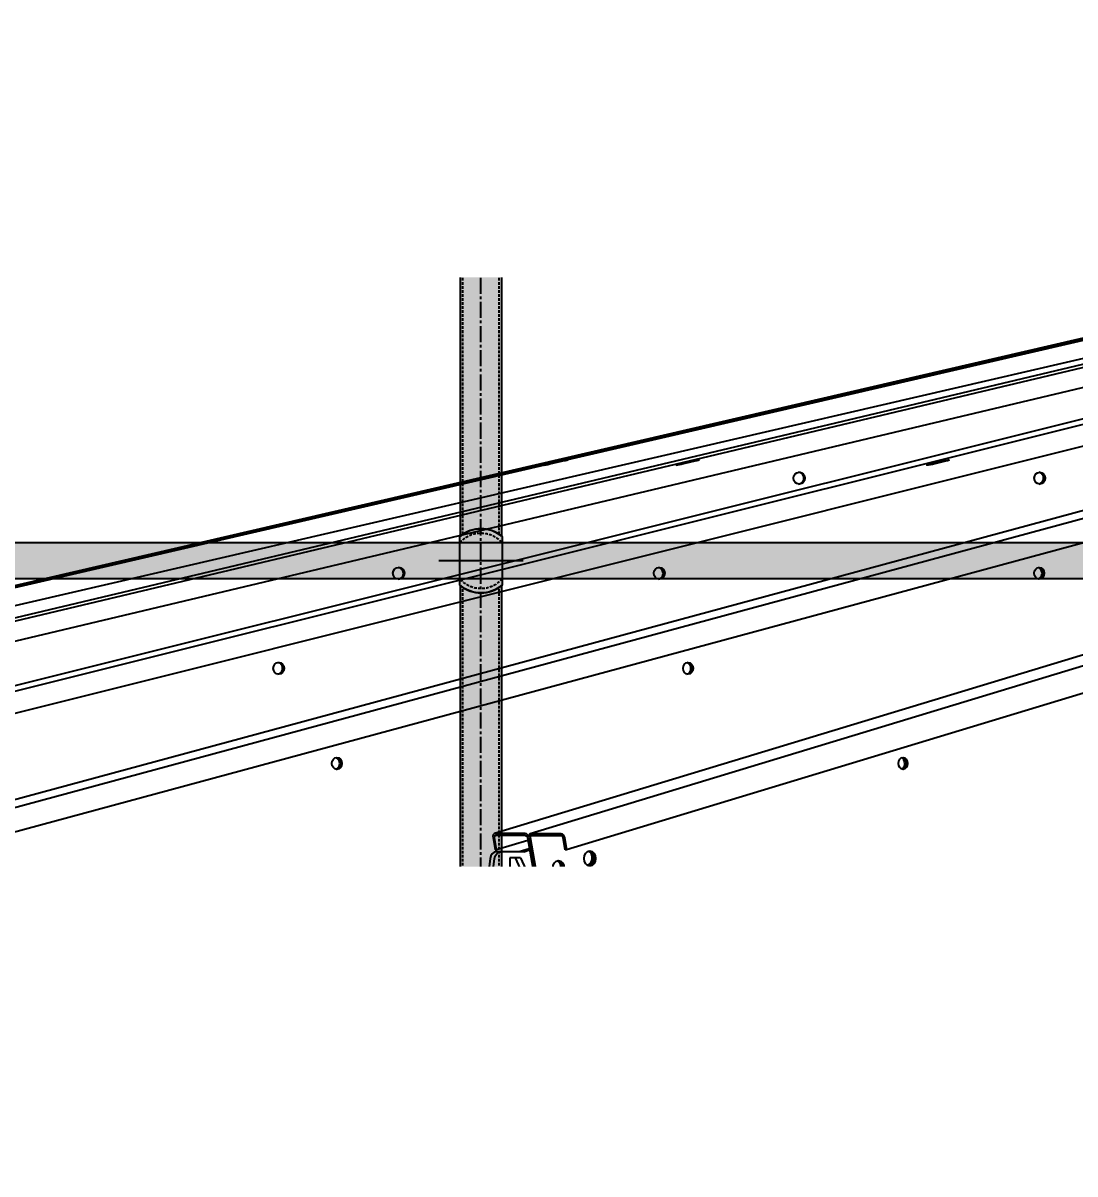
# Model space of a CAD drawing. Header units: millimetres. Extents: x -272986 to 200319, y -34579 to 49604.
# Drawn here: x -43850 to -42606, y 15432 to 16793 of the extents above; entities that cross this region are included whole.
import ezdxf
from ezdxf import colors
from ezdxf.entities.mleader import LeaderData, LeaderLine
from ezdxf.math import Vec2, Vec3

# ---------------------------------------------------------------- set-up
doc = ezdxf.new("R2010")
doc.units = ezdxf.units.MM
for name, pattern in [('CENTER2', [28.575000000000003, 19.05, -3.175, 3.175, -3.175]), ('HIDDEN', [9.524999999999999, 6.35, -3.175]), ('HIDDEN2', [4.762499999999999, 3.175, -1.5875])]:
    doc.linetypes.add(name, pattern=pattern)
doc.layers.get('Defpoints').update_dxf_attribs({"color": 9})
for name, color, linetype in [('X 0001 M', 7, 'Continuous'), ('X 0515 M', 7, 'Continuous'), ('X 1001 M', 8, 'HIDDEN2'), ('X 1515 M', 8, 'HIDDEN'), ('X 2001 M', 1, 'CENTER2'), ('X 3001 D', 5, 'Continuous'), ('X 4001 T', 7, 'Continuous'), ('X 5001 H', 8, 'Continuous')]:
    doc.layers.add(name, color=color, linetype=linetype)
doc.layers.add('X 5999 H', color=7, linetype='Continuous', true_color=0xffffff)
doc.styles.add('BIT STD. 2.5', font='isocpeur.ttf', dxfattribs={"height": 2.5})
doc.styles.add('BIT STD. 3.0', font='isocpeur.ttf', dxfattribs={"height": 2.5})
doc.dimstyles.new('BIT STD. 3.0', dxfattribs={"dimtxt": 3, "dimasz": 3, "dimexe": 1, "dimexo": 0.75, "dimgap": 1, "dimtad": 1, "dimdec": 0, "dimdsep": 46, "dimtxsty": 'BIT STD. 3.0', "dimcen": 0, "dimadec": 0, "dimazin": 0, "dimtfac": 1, "dimtdec": 0, "dimtmove": 0, "dimatfit": 3, "dimfxl": 1, "dimtfill": 1, "dimlwd": -1, "dimlwe": -1, "dimarcsym": 0})

# ---------------------------------------------------------------- blocks, each defined once
blk = doc.blocks.new('*D36')
at = {"layer": 'Defpoints', "color": 0, "transparency": 16777216}
for p in [(-29560.67678410275, 19644.47732991414), (-45157.67678410285, 15542.02923352813), (-29560.67678410275, 15542.02923352813)]:
    blk.add_point(p, dxfattribs=at)
at = {"layer": 'X 3001 D', "color": 0, "transparency": 16777216}
for p, q in [((-45157.67678410285, 15587.02923352813), (-45157.67678410285, 19704.47732991414)), ((-29560.67678410275, 15587.02923352813), (-29560.67678410275, 19704.47732991414)), ((-44977.67678410285, 19644.47732991414), (-29740.67678410275, 19644.47732991414))]:
    blk.add_line(p, q, dxfattribs=at)
for points in [[(-44977.67678410285, 19674.47732991414), (-44977.67678410285, 19614.47732991414), (-45157.67678410285, 19644.47732991414)], [(-29740.67678410275, 19674.47732991414), (-29740.67678410275, 19614.47732991414), (-29560.67678410275, 19644.47732991414)]]:
    blk.add_solid(points, dxfattribs=at)
at = {"layer": 'X 3001 D', "color": 0, "transparency": 16777216, "insert": (-37359.1767841028, 19794.47732991414), "char_height": 150, "attachment_point": 5, "style": 'BIT STD. 3.0', "bg_fill": 3, "box_fill_scale": 1.1, "bg_fill_color": 256, "bg_fill_true_color": 13158600, "bg_fill_transparency": 0}
blk.add_mtext('INTERNAL TANK DIAMETER - %%C15597mm (20 PLATES ROUND)', dxfattribs=at)
blk = doc.blocks.new('A$C79477E6E')
at = {"extrusion": (0, 1, 0)}
for p, q in [((-7767.776764793532, 277.5679147976789), (-1162.485196818918, 1807.235084335995)), ((-1156.341849623404, 1807.235084336009), (-7761.633417598019, 277.5679147976971)), ((-7756.533576375725, 277.5679147976789), (-1151.242008401099, 1807.235084335993)), ((-1131.195372153747, 1807.228758430649), (-7573.842740018968, 277.5615888923367)), ((-7558.668791368349, 277.5615888923185), (-1116.021423503113, 1807.228758430634)), ((-1078.253718730291, 1807.21483543778), (-7199.617526368547, 277.5476658994667)), ((-7174.743103264827, 277.5476658994485), (-1053.379295626568, 1807.214835437764)), ((-998.8291954123815, 1807.19020800203), (-6648.18115023787, 277.5230384637161)), ((-6614.218743531343, 277.523038463698), (-964.8667887058509, 1807.190208002014)), ((-894.8935473711426, 1807.148346581194), (-5933.127855131861, 277.4811770428805)), ((-5890.913731990404, 277.4811770428623), (-852.6794242296855, 1807.148346581178)), ((-903.6368669967414, 1759.226331429445), (-5847.928452554235, 258.0812768213491)), ((-1201.647423117913, 1714.014263448998), (-6578.6850087401, 258.0812768213491)), ((-1603.747061725913, 1643.397438890415), (-7147.452506607351, 258.0812768213491)), ((-2272.172413223798, 1508.866577197372), (-7540.226002727381, 258.0812768213491)), ((-4033.608363600102, 1118.113614925895), (-7747.334110085223, 258.0812768213491)), ((-5867.553467564696, 714.6485767070881), (-5853.954337865918, 717.7978914679043)), ((-5852.855910525734, 717.7978914679043), (-5866.455040224508, 714.6485767070899)), ((-5712.930066822479, 714.6485767070899), (-5699.665792829805, 717.7978914679061)), ((-5696.397557735825, 717.7978914679043), (-5709.661831728492, 714.6485767070899)), ((-5417.635367707571, 714.6485767070881), (-5405.032559868308, 717.7978914679043)), ((-5399.674991815202, 717.7978914679043), (-5412.277799654457, 714.6485767070899)), ((-5934.922510692439, 272.6968277930373), (-5932.356698837069, 258.0812768212581)), ((-5930.733078716246, 258.0812768212581), (-5933.298890571616, 272.6968277930373)), ((-5896.810898411084, 277.5686781169625), (-5932.530541069245, 277.5686781169625)), ((-5896.383263101859, 275.1327529549999), (-5932.102905760021, 275.1327529549999)), ((-5894.332007671797, 272.6968277930373), (-5882.500421836467, 205.3009485934181)), ((-5892.708387550974, 272.6968277930373), (-5879.862013340611, 199.5204424390577)), ((-5891.084767430151, 272.6968277930373), (-5877.223604844748, 193.7399362846645)), ((-5890.316417927785, 277.5686781169625), (-5854.596775269623, 277.5686781169625)), ((-5889.888782618556, 275.1327529549999), (-5854.169139960399, 275.1327529549999)), ((-5849.552072674975, 258.0812768212581), (-5852.11788453034, 272.6968277930373)), ((-5850.494264409517, 272.6968277930373), (-5847.928452554148, 258.0812768212581)), ((-5893.738036089791, 269.3134067074807), (-5930.733078716232, 258.0812768213891)), ((-5892.029023662904, 259.5784145708367), (-5903.815176505304, 256)), ((-5072.767337674566, 263.003830645901), (-5811.064894844552, 38.84801224466901)), ((-5072.696644399999, 262.5323437978677), (-5809.441274723733, 38.84801224466901)), ((-5938.350162975232, 247.6779934804836), (-5967.689277615707, 21)), ((-5962.493693229066, 21), (-5933.15457858859, 247.6779934804836)), ((-5932.356698837073, 258.0812768212581), (-5930.733078716246, 258.0812768212581)), ((-5898.619592118663, 256), (-5930.853919990044, 256)), ((-5915.023799337698, 249), (-5915.023799337698, 135.5)), ((-5902.446071129598, 249), (-5915.023799337698, 249)), ((-5851.475307808592, 124), (-5908.529318854398, 249)), ((-5902.446071129598, 249), (-5845.392060083792, 124)), ((-5898.619592118663, 256), (-5891.766111626461, 258.0807972526891)), ((-5847.928452554148, 258.0812768212581), (-5849.552072674975, 258.0812768212581)), ((-5823.907409184296, 240.2350774173538), (-5822.867155482381, 240.5509106713489)), ((-5808.670118428883, 19.44811202297024), (-5066.248095435189, 244.8561667389531)), ((-5860.953249682534, 228.9875247001601), (-5859.91299598062, 229.3033579541552)), ((-5942.460047607583, 215.9244653555361), (-5996.740984235774, 97.00001194459765)), ((-5950.864743569342, 197.510562880334), (-6536.835736763715, 38.84801224466901)), ((-5951.048944160928, 197.1069966187115), (-6535.529490351928, 38.84801224466901)), ((-6533.958162267052, 19.40625060213461), (-5961.395715981551, 174.4381876449952)), ((-5915.538624853263, 135.5), (-5915.538624853263, 21)), ((-5915.023799337698, 135.5), (-5915.538624853263, 135.5)), ((-5845.392060083792, 124), (-5851.475307808592, 124)), ((-5851.475307808592, 124), (-5851.475307808592, 19)), ((-5845.392060083792, 19), (-5845.392060083792, 124)), ((-6487.089858919015, 18.19210038171514), (-6207.084608760269, 93.77565464125291)), ((-6206.538641082669, 90.85254444689781), (-6481.994397486273, 16.49706326063279)), ((-6197.886018473353, 95.22993228098494), (-5997.773599281136, 95.22993228098494)), ((-6022.243777149899, 92.30682208662984), (-6197.340050795752, 92.30682208662984)), ((-6026.82628085768, 92.30682208662984), (-6026.826280857738, 19)), ((-6002.054471032166, 92.75), (-6020.331800374435, 92.75)), ((-5789.634289872465, 85.9342528209836), (-5798.349045696432, 83.2883504948586)), ((-5789.964091455953, 92.30682208662802), (-5797.820350542584, 92.30682208662802)), ((-5795.275271054536, 95.22993228098312), (-5792.342746023194, 95.22993228098312)), ((-5826.680130370707, 74.68670010378992), (-5835.394886194674, 72.04079777766492)), ((-5832.729319273509, 68.21646401059661), (-5831.689065571591, 68.53229726459176)), ((-5795.683478775267, 79.46401672778848), (-5794.643225073352, 79.77984998178545)), ((-5811.064894844476, 38.84801224457806), (-5809.441274723649, 38.84801224457806)), ((-5808.49908298911, 24.2324612727989), (-5811.064894844476, 38.84801224457806)), ((-5809.441274723653, 38.84801224457806), (-5806.875462868284, 24.2324612727989)), ((-6027.131678651578, 16.49706326063097), (-6488.927215809203, 16.49706326063279)), ((-5967.689277615707, 21), (-5967.689277615707, 16)), ((-5967.689277615707, 16), (-5963.887247787708, 11)), ((-5962.493693229066, 16), (-5967.689277615707, 16)), ((-5962.493693229066, 16), (-5962.493693229066, 21)), ((-5958.691663401067, 11), (-5962.493693229066, 16)), ((-5915.538624853263, 21), (-5923.142684509265, 11)), ((-5845.392060083792, 21.79653611083631), (-5809.695067800705, 21.79653611083631)), ((-5844.987075149642, 19.36061094887373), (-5809.267432491481, 19.36061094887373)), ((7883.500000002063, 3), (-7883.500000002063, 3)), ((-7883.500000002063, 0), (7883.500000002063, 0)), ((-6069.872910585636, 11), (-5857.558555533393, 11)), ((-6069.872910585636, 3), (-6069.872910585636, 11)), ((-6013.98548056971, 3), (-6013.98548056971, 0)), ((-5975.249595084944, 3), (-5975.249595084944, 0))]:
    blk.add_line(p, q, dxfattribs=at)
at = {"extrusion": (0, 0, -1)}
for centre, major_axis, ratio, start_param, end_param in [((-5867.004253894596, 714.648576707079), (-6.821653019989069, -1.570047793805379), 0.01764945630684587, -1.647331126880072, 1.494261526709721), ((-5853.405124195819, 717.7978914678952), (6.821653019993057, 1.570047793806296), 0.01764945630684587, -1.647331126880363, 1.494261526709431), ((-5698.031675282811, 717.7978914678952), (6.830014510990038, 1.533265071565236), 0.05251378073107569, -1.800589830712385, 1.341002822877408), ((-5414.956583681011, 714.648576707079), (-6.846004241337359, -1.46021434301613), 0.08608504159046322, -1.95439996889857, 1.187192684691223), ((-5402.353775841751, 717.7978914678952), (6.846004241341362, 1.460214343016983), 0.08608504159046321, -1.954399968898853, 1.18719268469094), ((-5573.408397791147, 697.872643616065), (7.251976796851523e-13, 7.000000000000153), 0.9723699203976821, 0.04288435030206417, 1.117010721276273), ((-5573.40839779115, 697.8726436160669), (-7.367439991412539e-13, -7.000000000000085), 0.9723699203976823, -2.024581932313523, -0.04288435030534221), ((-5573.408397791147, 697.872643616065), (2.103872631664672e-14, 7.000000000000094), 0.9723699203976821, 1.117010721276339, 3.098708303282059), ((-5289.173829684838, 697.8726436160687), (1.176836406102666e-14, 6.999999999999517), 0.9238795325112967, 0.07403432038005947, 1.117010721276475), ((-5289.173829684838, 697.8726436160669), (-6.803446694902959e-13, -7.000000000000181), 0.9238795325112965, -2.0245819323135, -0.07403432038016033), ((-5289.173829684831, 697.872643616065), (8.382183835919932e-15, 7.000000000000148), 0.923879532511297, 1.117010721276373, 3.067558333208468), ((-6047.132468957712, 585.3971164441427), (3.774758283725532e-14, 7.000000000000204), 0.9723699203976824, 0.0428843503050494, 1.117010721276441), ((-6047.132468957712, 585.3971164441427), (-7.522871214860062e-13, -7.000000000000195), 0.9723699203976821, -2.024581932313525, -0.04288435030511684), ((-6047.132468957698, 585.3971164441409), (2.420286193682842e-14, 6.999999999999993), 0.9723699203976821, 1.11701072127635, 3.098708303283529), ((-5739.274109658236, 585.3971164441409), (1.193489751472043e-14, 6.999999999999961), 0.9238795325112967, 0.07403432037977296, 1.11701072127635), ((-5739.274109658236, 585.3971164441409), (-6.803446694902959e-13, -7.000000000000181), 0.9238795325112965, -2.0245819323135, -0.07403432037991342), ((-5739.274109658229, 585.3971164441409), (8.382183835919932e-15, 7.000000000000041), 0.9238795325112971, 1.11701072127633, 3.067558333209454), ((-5290.09577422059, 585.3971164441427), (5.440092820663267e-15, 7.000000000000066), 0.8526401643541046, 0.1096482924261367, 1.117010721276453), ((-5290.09577422059, 585.3971164441427), (-6.208367153703874e-13, -7.000000000000353), 0.8526401643541045, -2.024581932313451, -0.1096482924262892), ((-5290.095774220586, 585.3971164441409), (5.440092820663267e-15, 7.000000000000125), 0.8526401643541055, 1.117010721276341, 3.031944361163501), ((-6189.374389631641, 472.921589272215), (1.115774139748283e-14, 7.00000000000017), 0.9238795325112968, 0.07403432037948895, 1.117010721276365), ((-5705.489300310703, 472.921589272215), (5.329070518200755e-15, 7.00000000000041), 0.8526401643541044, 0.1096482924259791, 1.117010721276433), ((-6189.374389631641, 472.921589272215), (-6.723510637129949e-13, -7.000000000000157), 0.9238795325112964, -2.024581932313492, -0.07403432037959523), ((-5705.489300310703, 472.921589272215), (-6.208367153703875e-13, -6.999999999999961), 0.8526401643541045, -2.024581932313465, -0.1096482924259592), ((-5705.489300310695, 472.921589272215), (5.773159728050815e-15, 6.999999999999963), 0.8526401643541054, 1.117010721276387, 3.031944361164265), ((-6120.882826400812, 360.4460621002909), (4.218847493575597e-15, 6.999999999999369), 0.8526401643541046, 0.1096482924255364, 1.117010721276407), ((-6120.882826400812, 360.4460621002891), (-6.230571614196379e-13, -7), 0.8526401643541046, -2.024581932313488, -0.109648292425726), ((-6120.882826400801, 360.4460621002891), (5.440092820663267e-15, 6.99999999999993), 0.8526401643541054, 1.11701072127633, 3.031944361164878), ((-5451.57453396549, 360.4460621002891), (5.524469770534778e-13, 6.999999999999403), 0.7604059656000474, 0.1531119480261287, 1.117010721276356), ((-5451.574533965493, 360.4460621002891), (-5.524469770534779e-13, -7.000000000000404), 0.7604059656000464, -2.024581932313449, -0.1531119480271954), ((-5451.57453396549, 360.4460621002891), (2.997602166487923e-15, 6.999999999999884), 0.7604059656000475, 1.117010721276425, 2.988480705563614), ((-5931.675270450785, 272.6968277930373), (-0.7262923405322512, 2.392174624913902), 0.6328027369261064, -1.380982919126193, 0.1898134076689761), ((-5895.955627792628, 272.6968277930373), (-0.7262923405323009, 2.392174624914066), 0.6328027369261064, 0.1898134076684782, 1.760609734463557), ((-5889.461147309328, 272.6968277930373), (-1.452584681064906, 4.784349249829108), 0.632802736926109, -1.380982919126028, 0.1898134076687548), ((-5853.741504651167, 272.6968277930373), (-1.452584681064938, 4.784349249829218), 0.6328027369261089, 0.189813407668821, 1.760609734463558), ((-5925.658335603403, 246), (-7.327471962526033e-15, 10.00000000000002), 0.7604059656000413, -1.402199387185465, -2.220446049250313e-16), ((-5859.078779446143, 236.7229822111603), (4.218847493575595e-15, 9.00000000000002), 0.7604059656000475, 0.1189022879941929, 3.022690365596094), ((-5822.032938947905, 247.9705349283522), (2.997602166487923e-15, 8.999999999999996), 0.7604059656000461, 0.1189022879944606, 3.022690365595231), ((-5423.350603556457, 199.6750014107238), (5.53335155473178e-13, 7.000000000000468), 0.7604059656000473, 0.1531119480266887, 1.117010721276303), ((-6089.235446249491, 199.6750014107238), (-6.230571614196379e-13, -7), 0.8526401643541046, -2.024581932313485, -0.1096482924257225), ((-6089.23544624948, 199.6750014107238), (5.440092820663267e-15, 6.999999999999961), 0.8526401643541053, 1.117010721276416, 3.031944361165491), ((-5423.350603556461, 199.6750014107238), (-5.502265310042276e-13, -7.000000000000393), 0.7604059656000461, -2.024581932313446, -0.1531119480272003), ((-5423.350603556457, 199.6750014107238), (2.886579864025407e-15, 6.999999999999972), 0.7604059656000474, 1.117010721276388, 2.988480705563963), ((-6195.601158917769, 100.8537086395827), (6.881005637590281, 1.28520870501673), 0.1322229122309667, -5.328411486519659, 0.9547738206599274), ((-6134.80787626428, 100.8537086395827), (6.881005637590281, 1.28520870501673), 0.1322229122309667, -5.328411486519659, 0.9547738206599274), ((-6074.014593610795, 100.8537086395827), (6.881005637590281, 1.28520870501673), 0.1322229122309667, -5.328411486519659, 0.9547738206599274), ((-6013.221310957309, 100.8537086395827), (6.881005637590281, 1.28520870501673), 0.1322229122309667, -5.328411486519659, 0.9547738206599274), ((-5793.809008538872, 87.19947423878511), (3.663735981263017e-15, 9.000000000000096), 0.7604059656000464, 0.1189022879944601, 3.02269036559518), ((-6203.403992061907, 93.65527490057684), (6.881005637591794, 1.285208705017015), 0.1322229122309714, -2.110295960017796, -0.616022506134567), ((-6020.331800374435, 82.75), (-2.418514340303776e-15, 9.999999999999945), 0.6494480483301717, -1.570796326794897, 5.773159728050814e-15), ((-5830.854849037114, 75.95192152159325), (4.440892098500626e-15, 8.99999999999999), 0.7604059656000475, 0.1189022879944611, 3.022690365596295), ((-6278.936054798349, 78.35860320519532), (6.881005637590281, 1.28520870501673), 0.1322229122309667, -5.328411486519659, 0.9547738206599274), ((-6362.270950678929, 55.86349777080795), (6.881005637590281, 1.28520870501673), 0.1322229122309667, -5.328411486519659, 0.9547738206599274), ((-6445.605846559509, 33.36839233642058), (6.881005637590281, 1.28520870501673), 0.1322229122309667, -5.328411486519659, 0.9547738206599274), ((-6483.409242220645, 18.07172064103725), (-6.881005637593411, -1.28520870501747), 0.1322229122309714, -0.6160225061324862, 1.031296693572858), ((-6032.909528582539, 19), (4.636316147671799e-15, -7.999999999999988), 0.7604059656000411, -1.570796326794897, 2.220446049250313e-15), ((-5857.558555533393, 19), (4.636316147671802e-15, -8.000000000000002), 0.760405965600041, -1.570796326794897, 4.440892098500626e-16), ((-5845.842345768095, 24.23246127280254), (1.452584681065582, -4.78434924983134), 0.6328027369261093, 0.1898134076689373, 0.3128492271150803), ((-5810.122703109937, 24.2324612727989), (1.452584681064905, -4.784349249829109), 0.632802736926109, -1.380982919126041, 0.1898134076687075), ((-6470.621426645204, 10.87328690203321), (6.881005637590281, 1.28520870501673), 0.1322229122309667, -5.328411486519659, 0.9547738206599274), ((-6412.30211085032, 10.87328690203321), (6.881005637590281, 1.28520870501673), 0.1322229122309667, -5.328411486519659, 0.9547738206599274), ((-6353.982795055435, 10.87328690203321), (6.881005637590281, 1.28520870501673), 0.1322229122309667, -5.328411486519659, 0.9547738206599274), ((-6295.663479260551, 10.87328690203321), (6.881005637590281, 1.28520870501673), 0.1322229122309667, -5.328411486519659, 0.9547738206599274), ((-6237.344163465666, 10.87328690203321), (6.881005637590281, 1.28520870501673), 0.1322229122309667, -5.328411486519659, 0.9547738206599274), ((-6179.024847670782, 10.87328690203321), (6.881005637590281, 1.28520870501673), 0.1322229122309667, -5.328411486519659, 0.9547738206599274), ((-6120.705531875901, 10.87328690203321), (6.881005637590281, 1.28520870501673), 0.1322229122309667, -5.328411486519659, 0.9547738206599274), ((-6062.386216081017, 10.87328690203321), (6.881005637590335, 1.285208705016738), 0.1322229122309668, -2.106261466019502, 0.8742164537504165)]:
    blk.add_ellipse(centre, major_axis=major_axis, ratio=ratio, start_param=start_param, end_param=end_param, dxfattribs=at)
at = {"extrusion": (0, 0, -0.9999999999999999)}
for centre, major_axis, ratio, start_param, end_param in [((-5711.295949275478, 714.648576707079), (-6.830014510986045, -1.533265071564339), 0.05251378073107572, -1.800589830712097, 1.341002822877696), ((-6189.37438963163, 472.921589272215), (5.995204332975845e-15, 6.999999999999917), 0.923879532511297, 1.117010721276433, 3.067558333210581), ((-6089.23544624948, 199.6750014107238), (6.195044477408373e-13, 6.999999999999948), 0.8526401643541053, 0.1096482924253235, 1.117010721276339)]:
    blk.add_ellipse(centre, major_axis=major_axis, ratio=ratio, start_param=start_param, end_param=end_param, dxfattribs=at)
for centre, major_axis, ratio, start_param, end_param in [((-5572.824784381515, 697.8726436160669), (5.373479439185757e-14, 7.000000000000107), 0.9723699203976827, -1.117010721276368, 5.166174585903218), ((-5573.992011200786, 697.872643616065), (2.842170943040401e-14, 6.999999999999961), 0.9723699203976821, -1.117010721276386, -0.0858478226817041), ((-5573.992011200786, 697.872643616065), (-2.231548279496564e-14, -7.000000000000097), 0.9723699203976821, 0.0858478226847397, 2.024581932313422), ((-5288.217121103928, 697.8726436160669), (2.220446049250313e-14, 7.000000000000107), 0.9238795325112971, -1.117010721276372, 5.166174585903215), ((-5290.130538265741, 697.872643616065), (6.217248937900874e-15, 7.000000000000343), 0.9238795325112972, -1.117010721276359, -0.1484783688005077), ((-5290.130538265741, 697.872643616065), (-6.883382752675972e-15, -7.000000000000068), 0.923879532511297, 0.1484783688023107, 2.024581932313435), ((-6046.548855548073, 585.3971164441427), (5.373479439185757e-14, 7.000000000000107), 0.9723699203976827, -1.117010721276368, 5.166174585903218), ((-6047.716082367337, 585.3971164441409), (1.4210854715202e-14, 6.999999999999824), 0.9723699203976822, -1.117010721276403, -0.08584782268188573), ((-6047.716082367337, 585.3971164441409), (-2.187139358511559e-14, -7.000000000000131), 0.9723699203976821, 0.08584782268366764, 2.024581932313368), ((-5738.317401077325, 585.3971164441409), (2.220446049250313e-14, 7.000000000000107), 0.9238795325112971, -1.117010721276372, 5.166174585903215), ((-5740.230818239139, 585.3971164441409), (7.993605777301127e-15, 7.000000000000083), 0.923879532511297, -1.117010721276374, -0.14847836880039), ((-5740.230818239139, 585.3971164441409), (-8.43769498715119e-15, -7.000000000000033), 0.9238795325112971, 0.1484783688014597, 2.024581932313456), ((-5288.789527808804, 585.3971164441427), (8.881784197001255e-15, 7.000000000000108), 0.8526401643541052, -1.1170107212764, 5.166174585903186), ((-5291.402020632373, 585.3971164441409), (3.996802888650564e-15, 7.000000000000358), 0.8526401643541052, -1.117010721276372, -0.2206433529050245), ((-5291.402020632373, 585.3971164441409), (-4.218847493575595e-15, -7.000000000000044), 0.8526401643541052, 0.2206433529056079, 2.024581932313403), ((-6188.417681050731, 472.921589272215), (2.220446049250313e-14, 7.000000000000107), 0.9238795325112971, -1.117010721276382, 5.166174585903205), ((-6190.33109821254, 472.921589272215), (1.243449787580175e-14, 6.999999999999946), 0.9238795325112971, -1.117010721276396, -0.1484783688003508), ((-5704.183053898916, 472.921589272215), (8.881784197001255e-15, 7.000000000000108), 0.8526401643541052, -1.11701072127641, 5.166174585903176), ((-5706.795546722482, 472.921589272215), (3.552713678800501e-15, 6.999999999999897), 0.8526401643541055, -1.117010721276452, -0.2206433529048423), ((-6190.33109821254, 472.921589272215), (-7.105427357601002e-15, -6.999999999999922), 0.9238795325112968, 0.1484783688008936, 2.024581932313447), ((-5706.795546722482, 472.921589272215), (-5.773159728050814e-15, -7.000000000000007), 0.8526401643541053, 0.2206433529051408, 2.024581932313375), ((-6119.576579989025, 360.4460621002891), (8.881784197001255e-15, 7.000000000000108), 0.8526401643541052, -1.11701072127641, 5.166174585903176), ((-5449.950913844674, 360.4460621002891), (6.66133814775094e-15, 7.000000000000108), 0.760405965600047, -1.117010721276353, 5.166174585903233), ((-6122.189072812587, 360.4460621002891), (2.664535259100376e-15, 6.999999999999429), 0.8526401643541052, -1.117010721276414, -0.220643352904647), ((-6122.189072812587, 360.4460621002891), (-5.329070518200751e-15, -7.000000000000091), 0.8526401643541053, 0.2206433529045121, 2.024581932313395), ((-5453.198154086309, 360.4460621002909), (8.881784197001252e-16, 6.999999999998675), 0.7604059656000473, -1.11701072127649, -0.3099686873797469), ((-5453.198154086313, 360.4460621002891), (-2.664535259100376e-15, -7.000000000000124), 0.7604059656000473, 0.3099686873798874, 2.024581932313438), ((-5931.675270450785, 272.6968277930373), (-1.452584681064899, 4.784349249829111), 0.6328027369261059, -0.1898134076688134, 1.380982919125924), ((-5895.955627792628, 272.6968277930373), (-1.452584681064833, 4.784349249828893), 0.6328027369261063, -1.76060973446367, -0.1898134076687961), ((-5889.461147309328, 272.6968277930373), (-0.7262923405322872, 2.392174624914011), 0.632802736926109, -0.1898134076690328, 1.380982919126137), ((-5853.741504651167, 272.6968277930373), (-0.7262923405323203, 2.39217462491412), 0.632802736926109, -1.760609734463788, -0.1898134076687097), ((-5930.853919990044, 246), (-2.418514340303797e-15, 10.00000000000003), 0.760405965600041, 1.058985040803603e-16, 1.402199387185464), ((-5857.455159325324, 236.7229822111603), (-3.56109183768407e-17, 9.000000000000126), 0.760405965600047, -4.712388980384688, 1.570796326794899), ((-5860.702399566962, 236.7229822111603), (-3.774758283725532e-15, -9.000000000000089), 0.7604059656000473, 0.2395285212895709, 2.902064132299642), ((-5820.409318827082, 247.9705349283522), (-3.56109183768407e-17, 9.000000000000126), 0.760405965600047, -4.712388980384688, 1.570796326794899), ((-5824.406642595601, 249.320241254416), (5.10702591327572e-15, -9.000000000000007), 0.7604059656000414, 0.2268928027593228, 2.108915676683881), ((-5823.656559068721, 247.9705349283522), (-3.774758283725532e-15, -8.999999999999929), 0.7604059656000474, 0.2395285212897097, 2.902064132299843), ((-5861.452483093843, 238.0726885372223), (5.10702591327572e-15, -8.999999999999979), 0.7604059656000411, 0.2268928027593236, 2.108915676683222), ((-6087.929199837705, 199.6750014107238), (8.881784197001255e-15, 7.000000000000108), 0.8526401643541052, -1.11701072127641, 5.166174585903176), ((-6090.541692661267, 199.6750014107256), (4.88498130835069e-15, 6.999999999999149), 0.8526401643541053, -1.117010721276451, -0.2206433529046052), ((-5421.726983435641, 199.6750014107238), (6.66133814775094e-15, 7.000000000000108), 0.760405965600047, -1.117010721276353, 5.166174585903233), ((-5424.97422367728, 199.6750014107256), (3.552713678800501e-15, 6.999999999999649), 0.7604059656000473, -1.117010721276417, -0.3099686873800426), ((-6090.541692661267, 199.6750014107238), (-5.551115123125783e-15, -6.999999999999877), 0.8526401643541053, 0.2206433529042077, 2.024581932313422), ((-5424.97422367728, 199.6750014107238), (-2.886579864025407e-15, -6.999999999999964), 0.7604059656000473, 0.3099686873795385, 2.024581932313444), ((-6002.054471032166, 102.75), (2.41851434030379e-15, -10), 0.6494480483301716, -8.881784197001252e-16, 0.9581936386914365), ((-5792.185388418053, 87.19947423878511), (-3.56109183768407e-17, 9.000000000000126), 0.760405965600047, -4.712388980384691, 1.570796326794896), ((-5795.432628659692, 87.19947423878693), (-3.33066907387547e-15, -8.999999999999968), 0.7604059656000474, 0.2395285212895711, 2.902064132299585), ((-6202.858024384306, 90.73216470622174), (-6.881005637591754, -1.285208705017201), 0.1322229122309662, -2.525570147460686, -1.031296693577448), ((-5829.231228916295, 75.95192152159325), (-3.56109183768407e-17, 9.000000000000126), 0.760405965600047, -4.712388980384691, 1.570796326794896), ((-5833.22855268481, 77.30162784765889), (7.327471962526033e-15, -9.000000000000007), 0.760405965600041, 0.2268928027593225, 2.108915676681699), ((-5832.478469157933, 75.95192152159325), (-4.440892098500625e-15, -8.999999999999973), 0.7604059656000475, 0.2395285212895739, 2.902064132299592), ((-5796.182712186572, 88.54918056485076), (5.329070518200751e-15, -8.999999999999975), 0.7604059656000413, 0.226892802759194, 2.108915676682279), ((-5857.558555533393, 19), (1.35219901637147e-14, -16), 0.7604059656000409, -1.77635683940025e-15, 1.570796326794893), ((-5810.122703109937, 24.2324612727989), (0.7262923405323696, -2.392174624914282), 0.632802736926109, -0.1898134076690647, 1.380982919125991)]:
    blk.add_ellipse(centre, major_axis=major_axis, ratio=ratio, start_param=start_param, end_param=end_param)
blk = doc.blocks.new('*U756')
at = {"layer": 'X 0515 M'}
for p, q in [((0, 55), (15597.00000000012, 55)), ((-10, -55.00000000000001), (15607.00000000012, -55.00000000000001))]:
    blk.add_line(p, q, dxfattribs=at)
at = {"layer": 'X 1515 M'}
for p, q in [((0, 45), (15597.00000000012, 45)), ((15597.00000000012, -45.00000000000001), (0, -45.00000000000001))]:
    blk.add_line(p, q, dxfattribs=at)
blk = doc.blocks.new('Heavy Duty - HR Std - front elev')
at = {"layer": 'X 5999 H', "ltscale": 10, "true_color": 0xc7c8ca}
h = blk.add_hatch(color=9, dxfattribs=at)
edge = h.paths.add_edge_path()
edge.add_arc((50.00000000000091, 545.0000000000038), 37.99999999999599, 50.540968735997524, 129.4590312640024, ccw=False)
edge.add_line((74.14999999999964, 574.3390098674099), (74.14999999999964, 1065.660990132583))
edge.add_arc((50.00000000000221, 1094.999999999992), 37.99999999999788, 230.5409687359938, 309.4590312639976, ccw=False)
edge.add_line((25.85000000000036, 1065.660990132586), (25.85000000000218, 574.3390098674099))
edge = h.paths.add_edge_path()
edge.add_line((74.93338984173715, 1066.323771674084), (74.93338984173715, 1123.676228325916))
edge.add_arc((50.00000000000091, 1095.000000000001), 37.99999999999988, 48.99371303907665, 131.0062869609233)
edge.add_line((25.06661015826467, 1123.676228325916), (25.06661015826467, 1066.323771674084))
edge.add_arc((50.00000000000091, 1094.999999999999), 37.99999999999988, 228.9937130390767, 311.0062869609233)
edge = h.paths.add_edge_path()
edge.add_arc((50, 544.9999999999958), 37.99999999999621, 230.540968735996, 309.459031264004, ccw=False)
edge.add_line((25.85000000000036, 515.6609901325901), (25.85000000000036, -25))
edge.add_line((25.85000000000036, -25), (-25, -25))
edge.add_line((-25, -25), (-25, 40))
edge.add_line((-25, 40), (25.85000000000036, 40))
edge.add_line((25.85000000000036, 40), (25.85000000000036, -25))
edge.add_line((25.85000000000036, -25), (74.14999999999964, -25))
edge.add_line((74.14999999999964, -25), (125, -25))
edge.add_line((125, -25), (125, 40))
edge.add_line((125, 40), (74.14999999999964, 40))
edge.add_line((74.14999999999964, 40), (74.14999999999964, -25))
edge.add_line((74.14999999999964, -25), (74.14999999999964, 515.6609901325901))
edge = h.paths.add_edge_path()
edge.add_line((74.93338984173715, 516.3237716740841), (74.93338984173715, 573.6762283259159))
edge.add_arc((50.00000000000091, 545.0000000000013), 37.99999999999979, 48.99371303907655, 131.0062869609235)
edge.add_line((25.06661015826467, 573.6762283259159), (25.06661015826467, 516.3237716740841))
edge.add_arc((50.00000000000091, 544.9999999999987), 37.99999999999979, 228.9937130390765, 311.0062869609234)
edge = h.paths.add_edge_path(flags=16)
edge.add_arc((100, 0), 9, 0, 360)
edge = h.paths.add_edge_path(flags=16)
edge.add_arc((0, 0), 9, 0, 360)
at = {"layer": 'X 0001 M'}
for points in [[(74.93338984173715, 1066.323771674084), (74.93338984173715, 1123.676228325916, 0.3739472142884485), (25.06661015826467, 1123.676228325916), (25.06661015826467, 1066.323771674084, 0.3739472142884484)], [(25.85000000000218, 574.3390098674099, -0.3586331317842767), (74.14999999999964, 574.3390098674099), (74.14999999999964, 1065.660990132583, -0.3586331317842717), (25.85000000000036, 1065.660990132586)], [(74.93338984173715, 516.3237716740841), (74.93338984173715, 573.6762283259159, 0.3739472142884485), (25.06661015826467, 573.6762283259159), (25.06661015826467, 516.3237716740841, 0.3739472142884484)]]:
    blk.add_lwpolyline(points, format="xyb", close=True, dxfattribs=at)
at = {"layer": 'X 0001 M', "ltscale": 10}
blk.add_lwpolyline([(74.14999999999964, 515.6609901325901, -0.3586331317842913), (25.85000000000036, 515.6609901325901), (25.85000000000036, -25), (-25, -25), (-25, 40), (25.85000000000036, 40), (25.85000000000036, -25), (74.14999999999964, -25), (125, -25), (125, 40), (74.14999999999964, 40), (74.14999999999964, -25)], format="xyb", close=True, dxfattribs=at)
for centre in [(0, 0), (100, 0)]:
    blk.add_circle(centre, 9, dxfattribs=at)
at = {"layer": 'X 1001 M'}
for p, q in [((28.50000000000182, 576.332890067788), (28.50000000000182, 1063.667109932212)), ((71.49999999999818, 576.332890067788), (71.49999999999818, 1063.667109932212)), ((28.5, -25), (28.5, 513.667109932212)), ((71.5, -25), (71.5, 513.667109932212))]:
    blk.add_line(p, q, dxfattribs=at)
blk.add_lwpolyline([(74.14999999999964, 40), (25.85000000000036, 40)], dxfattribs=at)
for centre, start, end in [((50.00000000000182, 1095), 40.77111638008072, 139.2288836199193), ((50.00000000000182, 1095), 220.7711163800807, 319.2288836199193), ((50.00000000000182, 545), 40.77111638008072, 139.2288836199193), ((50.00000000000182, 545), 220.7711163800807, 319.2288836199193)]:
    blk.add_arc(centre, 32.923, start, end, dxfattribs=at)
at = {"layer": 'X 2001 M'}
blk.add_line((50, -25), (50.00000000000182, 1158), dxfattribs=at)
at = {"layer": 'X 2001 M', "ltscale": 10}
for p, q in [((0.0666101582646661, 1095), (99.93338984173715, 1095)), ((0.0666101582646661, 545), (99.93338984173715, 545)), ((1.818989403545856e-12, 17), (1.818989403545856e-12, -17)), ((99.99999999999818, 17), (99.99999999999818, -17)), ((-17, 0), (17, 0)), ((117, 0), (83, 0))]:
    blk.add_line(p, q, dxfattribs=at)
blk = doc.blocks.new('*D512')
at = {"layer": 'Defpoints', "color": 0, "transparency": 16777216}
for p in [(-37146.04291429606, 15246.02923352813), (-33942.21616775348, 15245.52923352813), (-44767.34113653186, 1987.529233528126)]:
    blk.add_point(p, dxfattribs=at)
at = {"layer": 'X 3001 D', "color": 0, "transparency": 16777216}
for p, q in [((-37101.04291429606, 15246.02923352813), (-34662.21616775348, 15246.02923352813)), ((-34662.21616775348, 15246.02923352813), (-34302.21616775348, 15245.52923352813)), ((-34302.21616775348, 15245.52923352813), (-30570.92012409727, 15245.52923352813))]:
    blk.add_line(p, q, dxfattribs=at)
at = {"layer": 'X 3001 D', "color": 0, "transparency": 16777216, "insert": (-32226.56814592537, 15395.52923352813), "char_height": 150, "attachment_point": 5, "style": 'BIT STD. 3.0', "bg_fill": 3, "box_fill_scale": 1.1, "bg_fill_color": 256, "bg_fill_true_color": 13158600, "bg_fill_transparency": 0}
blk.add_mtext('{\\fArial|b0|i0|c0|p34;▼}13.259m - {\\C7;N01, N02, N03, N05, N07}', dxfattribs=at)

msp = doc.modelspace()

# ---------------------------------------------------------------- hatches: boundary and pattern name
at = {"layer": 'X 5999 H', "true_color": 0xc7c8ca}
h = msp.add_hatch(color=9, dxfattribs=at)
h.dxf.hatch_style = 1
edge = h.paths.add_edge_path()
edge.add_line((-45027.96845269673, 16728.65138152393), (-29489.18050489275, 16728.65138152393))
edge.add_arc((-29489.18050489275, 16707.15138152393), 21.5, -90, 90, ccw=False)
edge.add_line((-29489.18050489275, 16685.65138152393), (-45027.96845269673, 16685.65138152393))
edge.add_arc((-45027.96845269673, 16707.15138152393), 21.5, 90, 270, ccw=False)
h = msp.add_hatch(color=9, dxfattribs=at)
h.dxf.hatch_style = 1
edge = h.paths.add_edge_path()
edge.add_line((-45027.96845269673, 16178.65138152393), (-29489.18050489275, 16178.65138152393))
edge.add_arc((-29489.18050489275, 16157.15138152393), 21.5, -90, 90, ccw=False)
edge.add_line((-29489.18050489275, 16135.65138152393), (-45027.96845269673, 16135.65138152393))
edge.add_arc((-45027.96845269673, 16157.15138152393), 21.5, 90, 270, ccw=False)

# ---------------------------------------------------------------- linework, layer by layer
for points in [[(-45027.96845269673, 16728.65138152393), (-29489.18050489275, 16728.65138152393, -0.9999999999999999), (-29489.18050489275, 16685.65138152393), (-45027.96845269673, 16685.65138152393, -0.9999999999999999)], [(-45027.96845269673, 16178.65138152393), (-29489.18050489275, 16178.65138152393, -0.9999999999999999), (-29489.18050489275, 16135.65138152393), (-45027.96845269673, 16135.65138152393, -0.9999999999999999)]]:
    msp.add_lwpolyline(points, format="xyb", close=True)
at = {"layer": 'X 2001 M'}
msp.add_line((-45207.67678410282, 15502.02923352813), (-29510.67678410278, 15502.02923352809), dxfattribs=at)

# ---------------------------------------------------------------- block references
at = {"layer": 'X 5001 H', "color": 252}
msp.add_blockref('A$C79477E6E', (-37359.17678410285, 15557.02923352813), dxfattribs=at)

# ---------------------------------------------------------------- next in the draw order: dimensions: what is measured, and where the dimension line sits
at = {"layer": 'X 3001 D'}
dim = msp.add_linear_dim(base=(-29560.67678410275, 19644.47732991414), p1=(-45157.67678410285, 15542.02923352813), p2=(-29560.67678410275, 15542.02923352813), text='INTERNAL TANK DIAMETER - %%C<>mm (20 PLATES ROUND)', dimstyle='BIT STD. 3.0', dxfattribs=at)
dim.commit()
dim.dimension.update_dxf_attribs({"geometry": '*D36', "text_midpoint": (-37359.1767841028, 19794.47732991414)})

# ---------------------------------------------------------------- next in the draw order: block references
msp.add_blockref('*U756', (-45157.67678410286, 15502.02923352813))

# ---------------------------------------------------------------- next in the draw order: leaders
at = {"layer": 'X 4001 T'}
ml = msp.add_multileader_mtext('Standard', dxfattribs=at)
ml.set_content('\\pxsm1.15;PERIMETER 2 TIER HANDRAILING TO THE FULL CIRCUMFERENCE OF THE ROOF.\\P(GALV.^I- REFER TO NOTES COLUMN)', color=256, style='BIT STD. 2.5')
ml.set_leader_properties(color=150)
ml.build(insert=Vec2(0, 0))
ml.multileader.update_dxf_attribs({"text_left_attachment_type": 2, "text_right_attachment_type": 2, "dogleg_length": 3, "arrow_head_size": 150, "scale": 60})
ctx = ml.context
ctx.base_point, ctx.scale, ctx.char_height, ctx.arrow_head_size, ctx.landing_gap_size, ctx.plane_origin = Vec3(-35449.83103126803, 18484.65831410067), 60, 150, 150, 60, Vec3(-30524.8525958817, 19154.77043100521)
ctx.left_attachment, ctx.right_attachment, ctx.text_align_type = 2, 2, 2
notes = []
notes.append((ctx, [(0, (1, 1, 0), (-31489.83103126803, 18484.65831410067), (-1, 0), 180, [(0, [(-30510.70137200135, 16712.42862796303)], 0, [])])]))
ctx.mtext.insert, ctx.mtext.width, ctx.mtext.defined_height, ctx.mtext.alignment, ctx.mtext.flow_direction = Vec3(-31729.83103126803, 18879.65831410067), 3866.662103078794, 1362.970936081278, 3, 5
ctx.mtext.has_bg_fill, ctx.mtext.bg_color, ctx.mtext.bg_scale_factor, ctx.mtext.bg_transparency, ctx.mtext.use_window_bg_color = 1, -1073741824, 1.25, 0, 1
for ctx, leaders in notes:
    for number, flags, end, landing, length, lines in leaders:
        leader = LeaderData()
        leader.index, (leader.has_last_leader_line, leader.has_dogleg_vector, leader.attachment_direction) = number, flags
        leader.last_leader_point, leader.dogleg_vector, leader.dogleg_length = Vec3(end), Vec3(landing), length
        for number, points, colour, breaks in lines:
            line = LeaderLine()
            line.index, line.vertices, line.color, line.breaks = number, Vec3.list(points), colors.encode_raw_color(colour), breaks
            leader.lines.append(line)
        ctx.leaders.append(leader)

# ---------------------------------------------------------------- next in the draw order: block references
at = {"layer": 'X 0001 M', "xscale": -1}
msp.add_blockref('Heavy Duty - HR Std - front elev', (-43258.37450754092, 15612.15138152393), dxfattribs=at)

# ---------------------------------------------------------------- next in the draw order: dimensions: what is measured, and where the dimension line sits
at = {"layer": 'X 3001 D'}
dim = msp.add_ordinate_dim(feature_location=(-37146.04291429606, 15246.02923352813), offset=(3203.8267465425743, -0.5), dtype=0, origin=(-44767.34113653186, 1987.529233528126), text='{\\fArial|b0|i0|c0|p34;▼}<> - {\\C7;N01, N02, N03, N05, N07}', dimstyle='BIT STD. 3.0', override={"dimdec": 3, "dimlfac": 0.001, "dimzin": 0, "dimpost": 'm'}, dxfattribs=at)
dim.commit()
dim.dimension.update_dxf_attribs({"geometry": '*D512', "text_midpoint": (-32226.56814592537, 15395.52923352813)})

# ---------------------------------------------------------------- next in the draw order: leaders
at = {"layer": 'X 4001 T'}
ml = msp.add_multileader_mtext('Standard', dxfattribs=at)
ml.set_content('\\pxsm1.15;90×90×10mm R.S.A. TWIN \\PTOE-OUT, TOP ANGLE SET TO \\PSUIT DIGESTER ROOF\\P(GALV. - REFER TO NOTES COLUMN)', color=256, style='BIT STD. 2.5')
ml.set_leader_properties(color=150)
ml.build(insert=Vec2(0, 0))
ml.multileader.update_dxf_attribs({"text_left_attachment_type": 2, "text_right_attachment_type": 2, "dogleg_length": 3, "arrow_head_size": 150, "scale": 60})
ctx = ml.context
ctx.base_point, ctx.scale, ctx.char_height, ctx.arrow_head_size, ctx.landing_gap_size, ctx.plane_origin = Vec3(-4634.452164512331, 15219.14167318582), 60, 150, 150, 60, Vec3(-40.3046918660184, 16145.00824862554)
ctx.left_attachment, ctx.right_attachment, ctx.text_align_type = 2, 2, 2
notes = []
notes.append((ctx, [(0, (1, 1, 0), (-1064.452164512331, 15219.14167318582), (-1, 0), 180, [(0, [(-40.00000086190994, 13645.00831193987)], 0, [])])]))
ctx.mtext.insert, ctx.mtext.width, ctx.mtext.alignment, ctx.mtext.flow_direction = Vec3(-1304.452164512331, 15757.89167318582), 3337.027037144464, 3, 5
ctx.mtext.has_bg_fill, ctx.mtext.bg_color, ctx.mtext.bg_scale_factor, ctx.mtext.bg_transparency, ctx.mtext.use_window_bg_color = 1, -1073741824, 1.25, 0, 1
for ctx, leaders in notes:
    for number, flags, end, landing, length, lines in leaders:
        leader = LeaderData()
        leader.index, (leader.has_last_leader_line, leader.has_dogleg_vector, leader.attachment_direction) = number, flags
        leader.last_leader_point, leader.dogleg_vector, leader.dogleg_length = Vec3(end), Vec3(landing), length
        for number, points, colour, breaks in lines:
            line = LeaderLine()
            line.index, line.vertices, line.color, line.breaks = number, Vec3.list(points), colors.encode_raw_color(colour), breaks
            leader.lines.append(line)
        ctx.leaders.append(leader)

# ---------------------------------------------------------------- next in the draw order: leaders
ml = msp.add_multileader_mtext('Standard', dxfattribs=at)
ml.set_content('\\pxsm1.15;13° SELF-SUPPORTING EXTERNAL BEAM ROOF, REFER TO NOTES COLUMN FOR DETAILS.', color=256, style='BIT STD. 2.5')
ml.set_leader_properties(color=150)
ml.build(insert=Vec2(0, 0))
ml.multileader.update_dxf_attribs({"text_left_attachment_type": 2, "text_right_attachment_type": 2, "dogleg_length": 3, "arrow_head_size": 150, "scale": 60})
ctx = ml.context
ctx.base_point, ctx.scale, ctx.char_height, ctx.arrow_head_size, ctx.landing_gap_size, ctx.plane_origin = Vec3(534.2607832408103, 16572.62908057254), 60, 150, 150, 60, Vec3(5414.239218627125, 17242.74119747708)
ctx.left_attachment, ctx.right_attachment, ctx.text_align_type = 2, 2, 2
notes = []
notes.append((ctx, [(0, (1, 1, 0), (4449.26078324081, 16572.62908057254), (-1, 0), 180, [(0, [(5428.390442507487, 15147.5548647962)], 0, [])])]))
ctx.mtext.insert, ctx.mtext.width, ctx.mtext.defined_height, ctx.mtext.alignment, ctx.mtext.flow_direction = Vec3(4209.26078324081, 16960.12908057254), 3866.662103078794, 1362.970936081278, 3, 5
ctx.mtext.has_bg_fill, ctx.mtext.bg_color, ctx.mtext.bg_scale_factor, ctx.mtext.bg_transparency, ctx.mtext.use_window_bg_color = 1, -1073741824, 1.25, 0, 1
for ctx, leaders in notes:
    for number, flags, end, landing, length, lines in leaders:
        leader = LeaderData()
        leader.index, (leader.has_last_leader_line, leader.has_dogleg_vector, leader.attachment_direction) = number, flags
        leader.last_leader_point, leader.dogleg_vector, leader.dogleg_length = Vec3(end), Vec3(landing), length
        for number, points, colour, breaks in lines:
            line = LeaderLine()
            line.index, line.vertices, line.color, line.breaks = number, Vec3.list(points), colors.encode_raw_color(colour), breaks
            leader.lines.append(line)
        ctx.leaders.append(leader)

# ---------------------------------------------------------------- next in the draw order: leaders
ml = msp.add_multileader_mtext('Standard', dxfattribs=at)
ml.set_content('\\pxsm1.15;PERIMETER 2 TIER HANDRAILING TO THE FULL CIRCUMFERENCE OF THE ROOF.\\P(GALV.^I- REFER TO NOTES COLUMN)', color=256, style='BIT STD. 2.5')
ml.set_leader_properties(color=150)
ml.build(insert=Vec2(0, 0))
ml.multileader.update_dxf_attribs({"text_left_attachment_type": 2, "text_right_attachment_type": 2, "dogleg_length": 3, "arrow_head_size": 150, "scale": 60})
ctx = ml.context
ctx.base_point, ctx.scale, ctx.char_height, ctx.arrow_head_size, ctx.landing_gap_size, ctx.plane_origin = Vec3(9707.84575283472, 16572.62908057254), 60, 150, 150, 60, Vec3(14632.82418822104, 17242.74119747708)
ctx.left_attachment, ctx.right_attachment, ctx.text_align_type = 2, 2, 2
notes = []
notes.append((ctx, [(0, (1, 1, 0), (13667.84575283472, 16572.62908057254), (-1, 0), 180, [(0, [(14646.9754121014, 14800.39939443491)], 0, [])])]))
ctx.mtext.insert, ctx.mtext.width, ctx.mtext.defined_height, ctx.mtext.alignment, ctx.mtext.flow_direction = Vec3(13427.84575283472, 16967.62908057254), 3866.662103078794, 1362.970936081278, 3, 5
ctx.mtext.has_bg_fill, ctx.mtext.bg_color, ctx.mtext.bg_scale_factor, ctx.mtext.bg_transparency, ctx.mtext.use_window_bg_color = 1, -1073741824, 1.25, 0, 1
for ctx, leaders in notes:
    for number, flags, end, landing, length, lines in leaders:
        leader = LeaderData()
        leader.index, (leader.has_last_leader_line, leader.has_dogleg_vector, leader.attachment_direction) = number, flags
        leader.last_leader_point, leader.dogleg_vector, leader.dogleg_length = Vec3(end), Vec3(landing), length
        for number, points, colour, breaks in lines:
            line = LeaderLine()
            line.index, line.vertices, line.color, line.breaks = number, Vec3.list(points), colors.encode_raw_color(colour), breaks
            leader.lines.append(line)
        ctx.leaders.append(leader)

doc.saveas('drawing.dxf')
